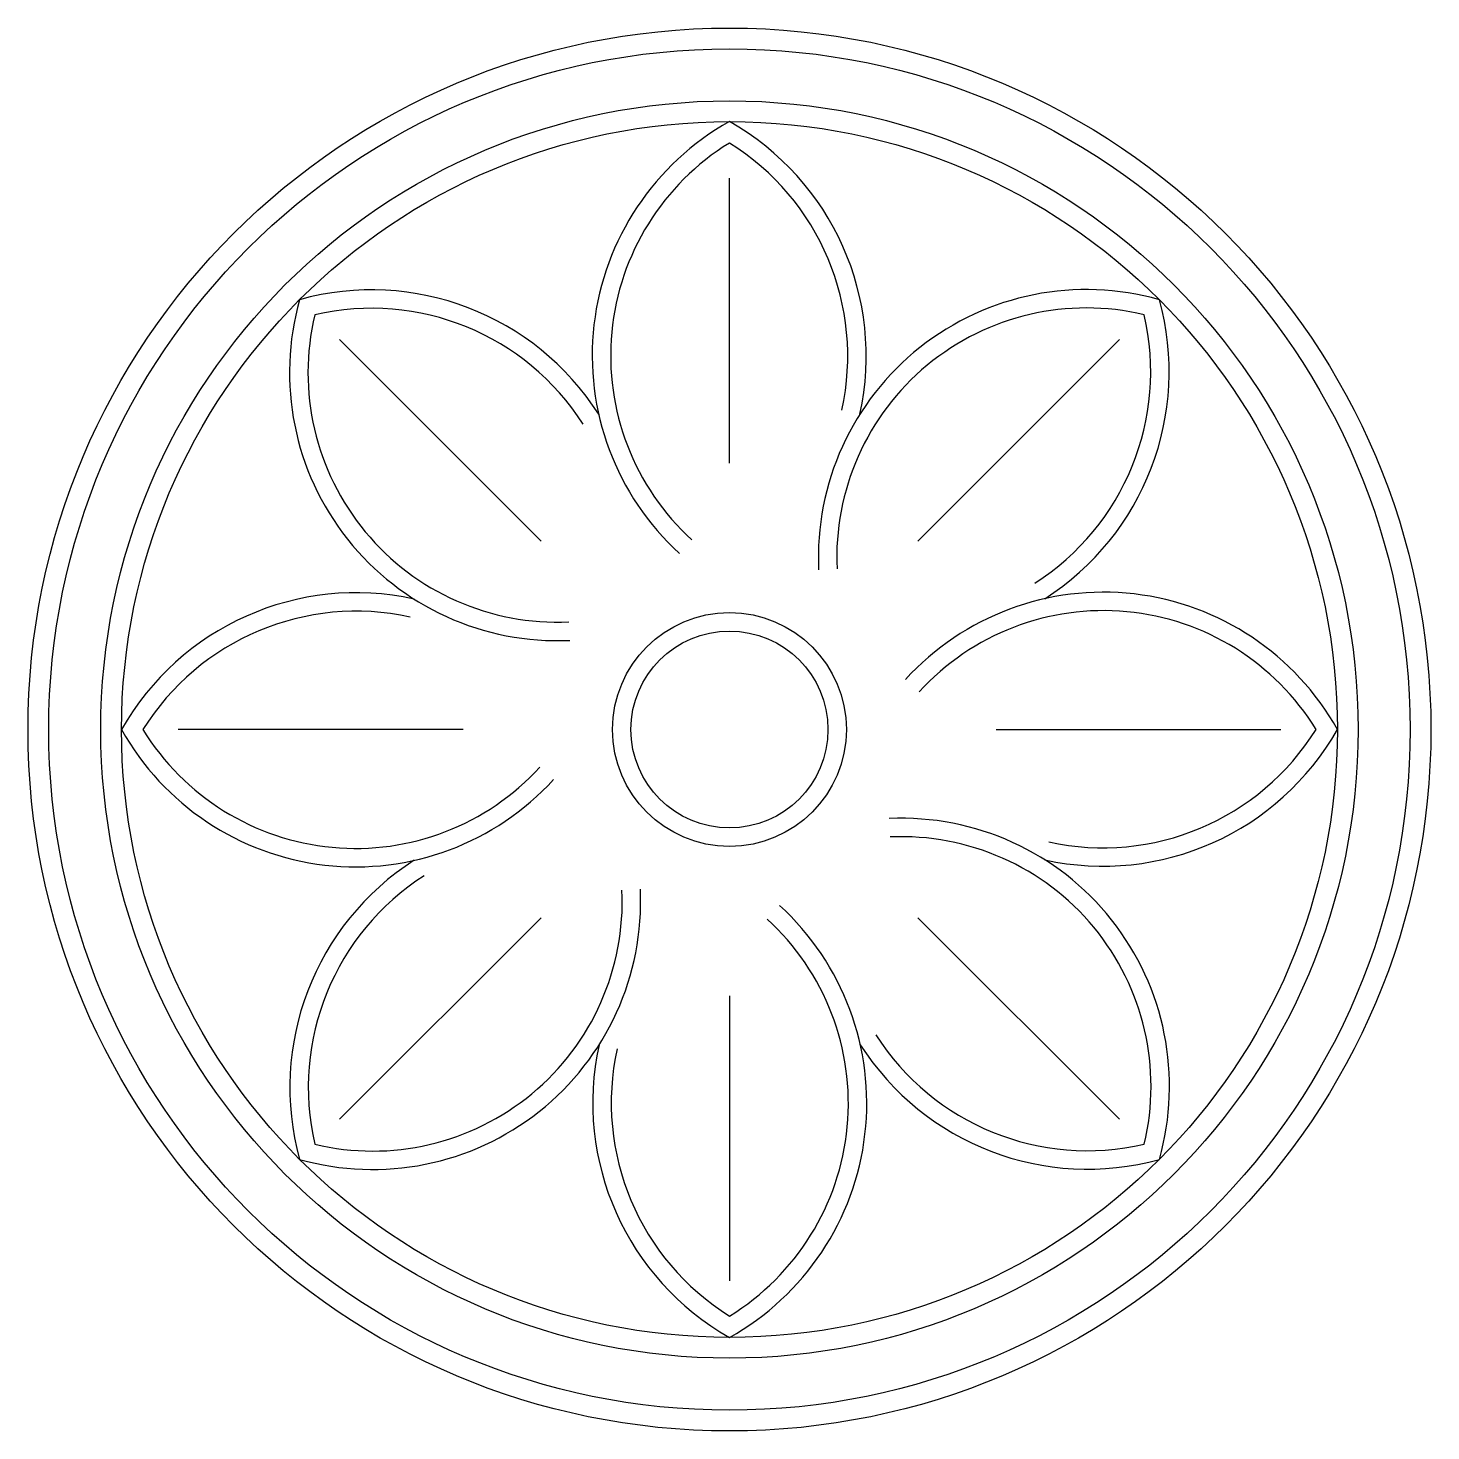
# Model space of a CAD drawing. Extents: x 26 to 176, y 354 to 504.
import ezdxf

# ---------------------------------------------------------------- set-up
doc = ezdxf.new("R2010")
doc.units = 0
doc.header["$LTSCALE"] = 10
doc.header["$MEASUREMENT"] = 0
doc.layers.add('3', color=3, linetype='CONTINUOUS')
doc.layers.add('4', color=4, linetype='CONTINUOUS')

msp = doc.modelspace()

# ---------------------------------------------------------------- linework, layer by layer
at = {"layer": '3'}
for p, q in [((101.13, 457.01), (101.13, 487.47)), ((80.99, 448.67), (59.45, 470.21)), ((121.28, 448.67), (142.82, 470.21)), ((72.64, 428.52), (42.18, 428.52)), ((129.63, 428.52), (160.09, 428.52)), ((80.99, 408.37), (59.45, 386.84)), ((121.28, 408.37), (142.82, 386.84)), ((101.13, 400.03), (101.13, 369.57))]:
    msp.add_line(p, q, dxfattribs=at)
for points in [[(113.15, 462.67, 0.317621), (101.13, 491.23, 0.498492), (97.12, 448.79, 0.498492)], [(85.49, 461.16, 0.317621), (56.79, 472.86, 0.498492), (83.96, 440.02, 0.498492)], [(133.78, 444.17, 0.317621), (145.47, 472.87, 0.498492), (112.63, 445.7, 0.498492)], [(66.99, 440.54, 0.317621), (38.42, 428.51, 0.498492), (80.86, 424.5, 0.498492)], [(135.28, 416.5, 0.317621), (163.85, 428.53, 0.498492), (121.41, 432.54, 0.498492)], [(116.78, 395.88, 0.317621), (145.48, 384.18, 0.498492), (118.31, 417.03, 0.498492)], [(68.49, 412.88, 0.317621), (56.8, 384.17, 0.498492), (89.64, 411.35, 0.498492)], [(89.12, 394.38, 0.317621), (101.14, 365.81, 0.498492), (105.15, 408.25, 0.498492)]]:
    msp.add_lwpolyline(points, format="xyb", dxfattribs=at)
for radius in [72.78, 67.22, 10.53]:
    msp.add_circle((101.13, 428.52), radius, dxfattribs=at)
at = {"layer": '4'}
for points in [[(115.08, 462.24, 0.329169), (101.13, 493.52, 0.511693), (95.79, 447.34)], [(87.15, 462.23, 0.329169), (55.17, 474.48, 0.511693), (84.05, 438.05)], [(134.84, 442.51, 0.329169), (147.1, 474.48, 0.511693), (110.66, 445.61)], [(67.41, 442.47, 0.329169), (36.13, 428.52, 0.511693), (82.32, 423.17)], [(134.86, 414.58, 0.329169), (166.13, 428.52, 0.511693), (119.95, 433.87)], [(115.12, 394.82, 0.329169), (147.1, 382.56, 0.511693), (118.22, 419)], [(67.43, 414.54, 0.329169), (55.17, 382.56, 0.511693), (91.61, 411.44)], [(87.19, 394.8, 0.329169), (101.13, 363.52, 0.511693), (106.48, 409.71)]]:
    msp.add_lwpolyline(points, format="xyb", dxfattribs=at)
for radius in [75, 65, 12.5]:
    msp.add_circle((101.13, 428.52), radius, dxfattribs=at)

doc.saveas('drawing.dxf')
